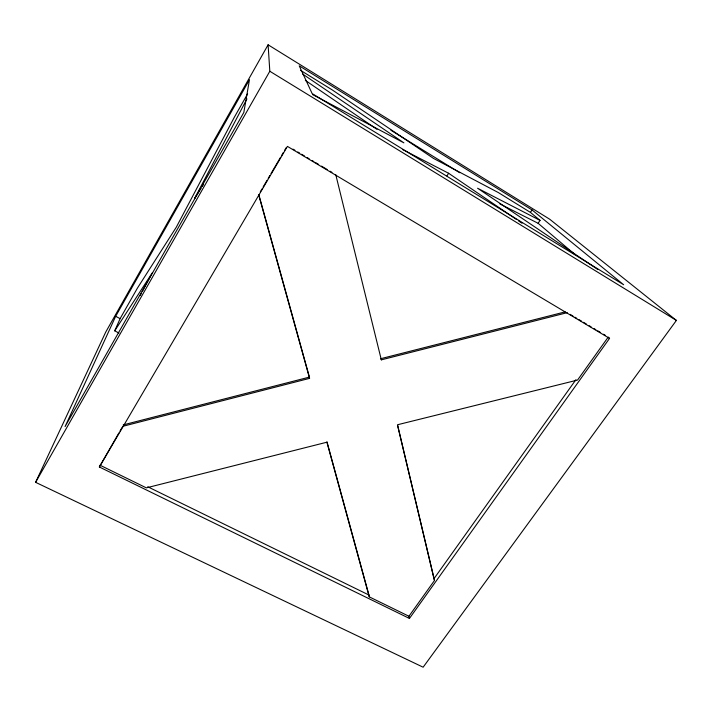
<?xml version="1.0" encoding="UTF-8"?>
<svg xmlns="http://www.w3.org/2000/svg" width="712" height="712" viewBox="0 0 712 712"><rect width="100%" height="100%" fill="white"/><g stroke="black" fill="none" stroke-linecap="round" stroke-linejoin="round"><path stroke-width="1.07" d="M409.445 618.443L408.937 616.254L434.507 580.44L397.518 424.752L577.548 380.066L608.235 337.07L609.543 338.396L409.445 618.443L99.36 466.992L118.895 432.958M118.94 333.038L114.721 330.831L120.114 318.638L137.46 288.057L176.309 227.181L234.186 117.516L247.616 93.851M115.673 316.297L65.077 426.586L243.824 112.469L249.476 79.7L115.673 316.297L120.114 318.638M35.6 482.327L105.741 332.05L268.104 44.794L549.673 219.207L676.4 320.418L423.133 667.206L35.6 482.327L269.812 71.253L268.104 44.794M246.939 98.888L194.492 198.621L201.006 188.413M140.237 295.56L141.27 293.602M142.302 291.653L152.092 273.079L114.721 330.831M120.008 431.063L122.233 427.271M260.316 191.804L262.007 188.92M263.128 187.007L267.071 180.287M268.193 178.365L269.884 175.49M271.014 173.568L280.572 157.263M281.703 155.341L283.385 152.466M284.515 150.543L286.197 147.669M99.36 466.992L287.425 146.387L609.543 338.396M446.949 175.891L448.622 173.265L516.494 219.474M202.19 186.553L203.383 184.702M499.922 203.952L538.103 223.283L540.043 220.391L530.413 212.39L532.051 209.942L299.236 65.833L312.132 93.539L623.65 284.747L532.051 209.942M434.507 580.44L433.991 578.669L575.892 379.719M123.247 424.895L309.426 377.102L258.945 195.035M122.784 426.319L309.569 378.366L309.426 377.102M565.203 311.874L380.947 358.643L381.329 359.854L567.277 312.657M147.74 486.768L368.941 595.027L369.252 596.852L408.937 616.254M99.992 465.185L146.361 487.862L326.897 442.205L369.252 596.852M540.043 220.391L477.592 188.244L597.742 269.465M402.458 149.484L448.622 173.265M312.63 94.598L403.891 142.854L302.591 74.004M293.024 149.146L294.919 150.276M297.767 151.976L299.672 153.107M301.568 154.237L304.416 155.937M307.264 157.637L309.168 158.767M312.016 160.467L313.912 161.597M315.808 162.728L318.665 164.428M321.512 166.127L327.208 169.527M330.057 171.218L331.952 172.357M570.134 314.357L572.991 316.066M574.896 317.196L576.8 318.335M578.705 319.466L581.571 321.174M583.475 322.305L586.332 324.013M589.189 325.713L591.093 326.853M593.95 328.552L595.855 329.692M597.76 330.822L600.616 332.531M603.473 334.231L605.378 335.37M269.812 71.253L676.4 320.418M300.473 70.292L332.362 89.997L433.519 158.429L498.338 192.569L530.413 212.39M390.897 130.269L459.712 172.722M518.327 220.72L522.003 223.221M305.35 80.394L376.977 129.335M538.103 223.283L574.967 254.522M258.634 194.679L309.569 378.366M326.995 441.832L368.941 595.027M335.752 174.618L381.329 359.854M397.608 425.527L433.991 578.669"/></g></svg>
